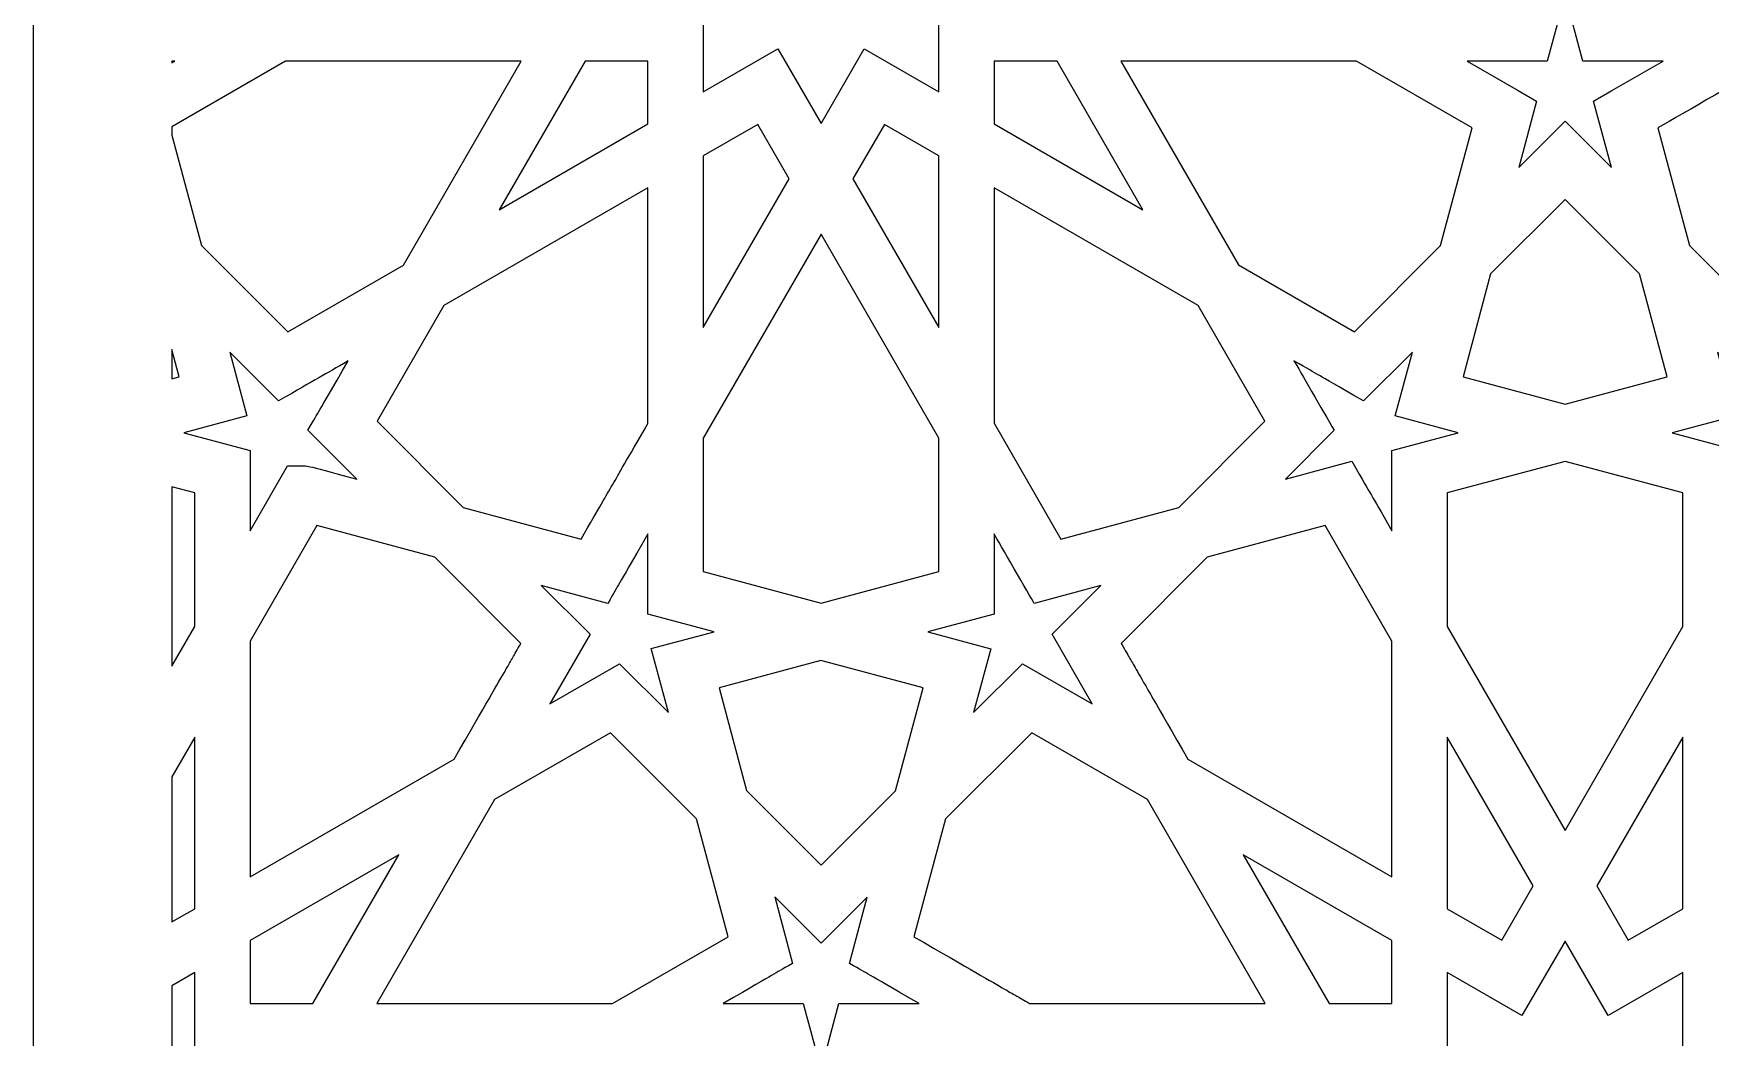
# Model space of a CAD drawing. Header units: millimetres. Extents: x -64 to 64, y -64 to 64.
# Drawn here: x -63.5 to -16.69, y -32.05 to -4.02 of the extents above; entities that cross this region are included whole.
import ezdxf

# ---------------------------------------------------------------- set-up
doc = ezdxf.new("R2010")
doc.units = ezdxf.units.MM
doc.header["$MEASUREMENT"] = 0
doc.layers.add('layer 1', color=7, linetype='Continuous')

msp = doc.modelspace()

# ---------------------------------------------------------------- linework, layer by layer
at = {"layer": 'layer 1', "color": 250}
for points, knots in [([(63.5, 63.5004), (63.5, 63.5004), (-63.5, 63.5004), (-63.5, 63.5004), (-63.5, 63.5004), (-63.5, 63.5004), (-63.5, -63.5), (-63.5, -63.5), (-63.5, -63.5), (-63.5, -63.5), (63.5, -63.5), (63.5, -63.5), (63.5, -63.5), (63.5, -57.5078), (63.5, 58.6684), (63.5, 63.5004)], [0, 0, 0, 0, 0.2, 0.2, 0.2, 0.2, 0.4, 0.4, 0.4, 0.4, 0.6, 0.6, 0.6, 0.6, 1, 1, 1, 1]), ([(-48.0957, 0.0466), (-48.0957, 0.0466), (-46.0083, 1.2506), (-46.0083, 1.2506), (-46.0083, 1.2506), (-46.0083, 1.2506), (-47.2121, 3.3341), (-47.2121, 3.3341), (-47.2121, 3.3341), (-47.2121, 3.3341), (-44.8043, 3.3341), (-44.8043, 3.3341), (-44.8043, 3.3341), (-44.8043, 3.3341), (-44.8043, 5.7422), (-44.8043, 5.7422), (-44.8043, 5.7422), (-44.8043, 5.7422), (-42.7204, 4.5381), (-42.7204, 4.5381), (-42.7204, 4.5381), (-42.7204, 4.5381), (-41.5167, 6.622), (-41.5167, 6.622), (-41.5167, 6.622), (-41.5167, 6.622), (-40.3127, 4.5381), (-40.3127, 4.5381), (-40.3127, 4.5381), (-40.3127, 4.5381), (-38.229, 5.7422), (-38.229, 5.7422), (-38.229, 5.7422), (-38.229, 5.7422), (-38.229, 3.3341), (-38.229, 3.3341), (-38.229, 3.3341), (-38.229, 3.3341), (-35.821, 3.3341), (-35.821, 3.3341), (-35.821, 3.3341), (-35.821, 3.3341), (-37.025, 1.2506), (-37.025, 1.2506), (-37.025, 1.2506), (-37.025, 1.2506), (-34.9413, 0.0466), (-34.9413, 0.0466), (-34.9413, 0.0466), (-34.9413, 0.0466), (-37.025, -1.1575), (-37.025, -1.1575), (-37.025, -1.1575), (-37.025, -1.1575), (-35.821, -3.2452), (-35.821, -3.2452), (-35.821, -3.2452), (-35.821, -3.2452), (-38.229, -3.2452), (-38.229, -3.2452), (-38.229, -3.2452), (-38.229, -3.2452), (-38.229, -5.649), (-38.229, -5.649), (-38.229, -5.649), (-38.229, -5.649), (-40.3127, -4.445), (-40.3127, -4.445), (-40.3127, -4.445), (-40.3127, -4.445), (-41.5167, -6.5327), (-41.5167, -6.5327), (-41.5167, -6.5327), (-41.5167, -6.5327), (-42.7204, -4.445), (-42.7204, -4.445), (-42.7204, -4.445), (-42.7204, -4.445), (-44.8043, -5.649), (-44.8043, -5.649), (-44.8043, -5.649), (-44.8043, -5.649), (-44.8043, -3.2452), (-44.8043, -3.2452), (-44.8043, -3.2452), (-44.8043, -3.2452), (-47.2121, -3.2452), (-47.2121, -3.2452), (-47.2121, -3.2452), (-47.2121, -3.2452), (-46.0083, -1.1575), (-46.0083, -1.1575), (-46.0083, -1.1575), (-46.0083, -1.1575), (-48.0957, 0.0466), (-48.0957, 0.0466)], [0, 0, 0, 0, 0.04, 0.04, 0.04, 0.04, 0.08, 0.08, 0.08, 0.08, 0.12, 0.12, 0.12, 0.12, 0.16, 0.16, 0.16, 0.16, 0.2, 0.2, 0.2, 0.2, 0.24, 0.24, 0.24, 0.24, 0.28, 0.28, 0.28, 0.28, 0.32, 0.32, 0.32, 0.32, 0.36, 0.36, 0.36, 0.36, 0.4, 0.4, 0.4, 0.4, 0.44, 0.44, 0.44, 0.44, 0.48, 0.48, 0.48, 0.48, 0.52, 0.52, 0.52, 0.52, 0.56, 0.56, 0.56, 0.56, 0.6, 0.6, 0.6, 0.6, 0.64, 0.64, 0.64, 0.64, 0.68, 0.68, 0.68, 0.68, 0.72, 0.72, 0.72, 0.72, 0.76, 0.76, 0.76, 0.76, 0.8, 0.8, 0.8, 0.8, 0.84, 0.84, 0.84, 0.84, 0.88, 0.88, 0.88, 0.88, 0.92, 0.92, 0.92, 0.92, 1, 1, 1, 1]), ([(-19.456, -7.7597), (-19.456, -7.7597), (-20.7486, -6.4671), (-20.7486, -6.4671), (-20.7486, -6.4671), (-20.7486, -6.4671), (-22.0412, -7.7597), (-22.0412, -7.7597), (-22.0412, -7.7597), (-22.0412, -7.7597), (-21.5434, -5.9076), (-21.5434, -5.9076), (-21.5434, -5.9076), (-21.5434, -5.9076), (-22.0567, -5.6106), (-22.0567, -5.6106), (-22.0567, -5.6106), (-22.0567, -5.6106), (-23.4844, -4.7886), (-23.4844, -4.7886), (-23.4844, -4.7886), (-23.4844, -4.7886), (-21.2464, -4.7886), (-21.2464, -4.7886), (-21.2464, -4.7886), (-21.2464, -4.7886), (-20.7486, -2.9362), (-20.7486, -2.9362), (-20.7486, -2.9362), (-20.7486, -2.9362), (-20.2547, -4.7886), (-20.2547, -4.7886), (-20.2547, -4.7886), (-20.2547, -4.7886), (-18.0128, -4.7886), (-18.0128, -4.7886), (-18.0128, -4.7886), (-18.0128, -4.7886), (-19.4405, -5.6106), (-19.4405, -5.6106), (-19.4405, -5.6106), (-19.4405, -5.6106), (-19.9535, -5.9076), (-19.9535, -5.9076), (-19.9535, -5.9076), (-19.9535, -5.9076), (-19.456, -7.7597), (-19.456, -7.7597)], [0, 0, 0, 0, 0.0769231, 0.0769231, 0.0769231, 0.0769231, 0.1538462, 0.1538462, 0.1538462, 0.1538462, 0.2307692, 0.2307692, 0.2307692, 0.2307692, 0.3076923, 0.3076923, 0.3076923, 0.3076923, 0.3846154, 0.3846154, 0.3846154, 0.3846154, 0.4615385, 0.4615385, 0.4615385, 0.4615385, 0.5384615, 0.5384615, 0.5384615, 0.5384615, 0.6153846, 0.6153846, 0.6153846, 0.6153846, 0.6923077, 0.6923077, 0.6923077, 0.6923077, 0.7692308, 0.7692308, 0.7692308, 0.7692308, 0.8461538, 0.8461538, 0.8461538, 0.8461538, 1, 1, 1, 1]), ([(-59.6412, -6.6216), (-59.6412, -6.6216), (-56.4655, -4.7886), (-56.4655, -4.7886), (-56.4655, -4.7886), (-56.4655, -4.7886), (-49.8864, -4.7886), (-49.8864, -4.7886), (-49.8864, -4.7886), (-49.8864, -4.7886), (-53.1739, -10.4839), (-53.1739, -10.4839), (-53.1739, -10.4839), (-53.1739, -10.4839), (-56.4038, -12.3479), (-56.4038, -12.3479), (-56.4038, -12.3479), (-56.4038, -12.3479), (-58.8117, -9.9399), (-58.8117, -9.9399), (-58.8117, -9.9399), (-58.8117, -9.9399), (-59.6412, -6.8531), (-59.6412, -6.8531), (-59.6412, -6.8531), (-59.6412, -6.8531), (-59.6412, -6.6216), (-59.6412, -6.6216)], [0, 0, 0, 0, 0.125, 0.125, 0.125, 0.125, 0.25, 0.25, 0.25, 0.25, 0.375, 0.375, 0.375, 0.375, 0.5, 0.5, 0.5, 0.5, 0.625, 0.625, 0.625, 0.625, 0.75, 0.75, 0.75, 0.75, 1, 1, 1, 1]), ([(-59.6412, -4.7886), (-59.6412, -4.7886), (-59.5525, -4.7886), (-59.5525, -4.7886), (-59.5525, -4.7886), (-59.5525, -4.7886), (-59.6412, -4.8387), (-59.6412, -4.8387), (-59.6412, -4.8387), (-59.6412, -4.8387), (-59.6412, -4.7886), (-59.6412, -4.7886)], [0, 0, 0, 0, 0.25, 0.25, 0.25, 0.25, 0.5, 0.5, 0.5, 0.5, 1, 1, 1, 1]), ([(-48.1034, -4.7886), (-48.1034, -4.7886), (-46.3478, -4.7886), (-46.3478, -4.7886), (-46.3478, -4.7886), (-46.3478, -4.7886), (-46.3478, -6.5405), (-46.3478, -6.5405), (-46.3478, -6.5405), (-46.3478, -6.5405), (-50.4997, -8.9366), (-50.4997, -8.9366), (-50.4997, -8.9366), (-50.4997, -8.9366), (-48.1034, -4.7886), (-48.1034, -4.7886)], [0, 0, 0, 0, 0.2, 0.2, 0.2, 0.2, 0.4, 0.4, 0.4, 0.4, 0.6, 0.6, 0.6, 0.6, 1, 1, 1, 1]), ([(-32.5333, -8.9404), (-32.5333, -8.9404), (-36.6854, -6.5405), (-36.6854, -6.5405), (-36.6854, -6.5405), (-36.6854, -6.5405), (-36.6854, -4.7886), (-36.6854, -4.7886), (-36.6854, -4.7886), (-36.6854, -4.7886), (-34.9298, -4.7886), (-34.9298, -4.7886), (-34.9298, -4.7886), (-34.9298, -4.7886), (-32.5333, -8.9404), (-32.5333, -8.9404)], [0, 0, 0, 0, 0.2, 0.2, 0.2, 0.2, 0.4, 0.4, 0.4, 0.4, 0.6, 0.6, 0.6, 0.6, 1, 1, 1, 1]), ([(-29.8593, -10.4803), (-29.8593, -10.4803), (-33.1469, -4.7886), (-33.1469, -4.7886), (-33.1469, -4.7886), (-33.1469, -4.7886), (-26.5716, -4.7886), (-26.5716, -4.7886), (-26.5716, -4.7886), (-26.5716, -4.7886), (-23.3419, -6.6523), (-23.3419, -6.6523), (-23.3419, -6.6523), (-23.3419, -6.6523), (-24.2217, -9.9399), (-24.2217, -9.9399), (-24.2217, -9.9399), (-24.2217, -9.9399), (-26.6294, -12.3479), (-26.6294, -12.3479), (-26.6294, -12.3479), (-26.6294, -12.3479), (-29.8593, -10.4803), (-29.8593, -10.4803)], [0, 0, 0, 0, 0.1428571, 0.1428571, 0.1428571, 0.1428571, 0.2857143, 0.2857143, 0.2857143, 0.2857143, 0.4285714, 0.4285714, 0.4285714, 0.4285714, 0.5714286, 0.5714286, 0.5714286, 0.5714286, 0.7142857, 0.7142857, 0.7142857, 0.7142857, 1, 1, 1, 1]), ([(-18.1557, -6.6523), (-17.4456, -6.2435), (-15.6665, -5.213), (-14.9257, -4.7886), (-14.9257, -4.7886), (-14.9257, -4.7886), (-8.3502, -4.7886), (-8.3502, -4.7886), (-8.3502, -4.7886), (-8.3502, -4.7886), (-11.6381, -10.4839), (-11.6381, -10.4839), (-11.6381, -10.4839), (-11.6381, -10.4839), (-14.8678, -12.3479), (-14.8678, -12.3479), (-14.8678, -12.3479), (-14.8678, -12.3479), (-17.2759, -9.9399), (-17.2759, -9.9399), (-17.2759, -9.9399), (-17.2759, -9.9399), (-18.1557, -6.6523), (-18.1557, -6.6523)], [0, 0, 0, 0, 0.1428571, 0.1428571, 0.1428571, 0.1428571, 0.2857143, 0.2857143, 0.2857143, 0.2857143, 0.4285714, 0.4285714, 0.4285714, 0.4285714, 0.5714286, 0.5714286, 0.5714286, 0.5714286, 0.7142857, 0.7142857, 0.7142857, 0.7142857, 1, 1, 1, 1]), ([(-42.408, -8.0761), (-42.408, -8.0761), (-44.8043, -12.2283), (-44.8043, -12.2283), (-44.8043, -12.2283), (-44.8043, -12.2283), (-44.8043, -7.4316), (-44.8043, -7.4316), (-44.8043, -7.4316), (-44.8043, -7.4316), (-43.284, -6.5557), (-43.284, -6.5557), (-43.284, -6.5557), (-43.284, -6.5557), (-42.408, -8.0761), (-42.408, -8.0761)], [0, 0, 0, 0, 0.2, 0.2, 0.2, 0.2, 0.4, 0.4, 0.4, 0.4, 0.6, 0.6, 0.6, 0.6, 1, 1, 1, 1]), ([(-38.229, -12.2283), (-38.229, -12.2283), (-40.6253, -8.0761), (-40.6253, -8.0761), (-40.6253, -8.0761), (-40.6253, -8.0761), (-39.7492, -6.5557), (-39.7492, -6.5557), (-39.7492, -6.5557), (-39.7492, -6.5557), (-38.229, -7.4316), (-38.229, -7.4316), (-38.229, -7.4316), (-38.229, -7.4316), (-38.229, -12.2283), (-38.229, -12.2283)], [0, 0, 0, 0, 0.2, 0.2, 0.2, 0.2, 0.4, 0.4, 0.4, 0.4, 0.6, 0.6, 0.6, 0.6, 1, 1, 1, 1]), ([(-46.3478, -8.3231), (-46.3478, -8.3231), (-46.3478, -14.9024), (-46.3478, -14.9024), (-46.3478, -14.9024), (-47.5633, -17.0053), (-47.1505, -16.2877), (-48.2155, -18.1321), (-48.2155, -18.1321), (-48.2155, -18.1321), (-51.5031, -17.2487), (-51.5031, -17.2487), (-51.5031, -17.2487), (-51.5031, -17.2487), (-53.9109, -14.8407), (-53.9109, -14.8407), (-53.9109, -14.8407), (-53.9109, -14.8407), (-52.0433, -11.611), (-52.0433, -11.611), (-52.0433, -11.611), (-52.0433, -11.611), (-46.3478, -8.3231), (-46.3478, -8.3231)], [0, 0, 0, 0, 0.1428571, 0.1428571, 0.1428571, 0.1428571, 0.2857143, 0.2857143, 0.2857143, 0.2857143, 0.4285714, 0.4285714, 0.4285714, 0.4285714, 0.5714286, 0.5714286, 0.5714286, 0.5714286, 0.7142857, 0.7142857, 0.7142857, 0.7142857, 1, 1, 1, 1]), ([(-34.8216, -18.1321), (-34.8216, -18.1321), (-36.6854, -14.8985), (-36.6854, -14.8985), (-36.6854, -14.8985), (-36.6854, -14.8985), (-36.6854, -8.3231), (-36.6854, -8.3231), (-36.6854, -8.3231), (-36.6854, -8.3231), (-30.9897, -11.6149), (-30.9897, -11.6149), (-30.9897, -11.6149), (-30.9897, -11.6149), (-29.1261, -14.8407), (-29.1261, -14.8407), (-29.1261, -14.8407), (-29.1261, -14.8407), (-31.5339, -17.2487), (-31.5339, -17.2487), (-31.5339, -17.2487), (-31.5339, -17.2487), (-34.8216, -18.1321), (-34.8216, -18.1321)], [0, 0, 0, 0, 0.1428571, 0.1428571, 0.1428571, 0.1428571, 0.2857143, 0.2857143, 0.2857143, 0.2857143, 0.4285714, 0.4285714, 0.4285714, 0.4285714, 0.5714286, 0.5714286, 0.5714286, 0.5714286, 0.7142857, 0.7142857, 0.7142857, 0.7142857, 1, 1, 1, 1]), ([(-22.8286, -10.7273), (-22.8286, -10.7273), (-20.7486, -8.6512), (-20.7486, -8.6512), (-20.7486, -8.6512), (-20.7486, -8.6512), (-18.669, -10.7311), (-18.669, -10.7311), (-18.669, -10.7311), (-18.669, -10.7311), (-17.8971, -13.6059), (-17.8971, -13.6059), (-17.8971, -13.6059), (-17.8971, -13.6059), (-20.7409, -14.3658), (-20.7409, -14.3658), (-20.7409, -14.3658), (-20.7409, -14.3658), (-23.5966, -13.6021), (-23.5966, -13.6021), (-23.5966, -13.6021), (-23.5966, -13.6021), (-22.8286, -10.7273), (-22.8286, -10.7273)], [0, 0, 0, 0, 0.1428571, 0.1428571, 0.1428571, 0.1428571, 0.2857143, 0.2857143, 0.2857143, 0.2857143, 0.4285714, 0.4285714, 0.4285714, 0.4285714, 0.5714286, 0.5714286, 0.5714286, 0.5714286, 0.7142857, 0.7142857, 0.7142857, 0.7142857, 1, 1, 1, 1]), ([(-44.8043, -15.3151), (-44.8043, -15.3151), (-41.5167, -9.6199), (-41.5167, -9.6199), (-41.5167, -9.6199), (-41.5167, -9.6199), (-38.229, -15.3151), (-38.229, -15.3151), (-38.229, -15.3151), (-38.229, -15.3151), (-38.229, -19.0429), (-38.229, -19.0429), (-38.229, -19.0429), (-38.229, -19.0429), (-41.5167, -19.9267), (-41.5167, -19.9267), (-41.5167, -19.9267), (-41.5167, -19.9267), (-44.8043, -19.0429), (-44.8043, -19.0429), (-44.8043, -19.0429), (-44.8043, -19.0429), (-44.8043, -15.3151), (-44.8043, -15.3151)], [0, 0, 0, 0, 0.1428571, 0.1428571, 0.1428571, 0.1428571, 0.2857143, 0.2857143, 0.2857143, 0.2857143, 0.4285714, 0.4285714, 0.4285714, 0.4285714, 0.5714286, 0.5714286, 0.5714286, 0.5714286, 0.7142857, 0.7142857, 0.7142857, 0.7142857, 1, 1, 1, 1]), ([(-59.6412, -12.8379), (-59.6412, -12.8379), (-59.4367, -13.6021), (-59.4367, -13.6021), (-59.4367, -13.6021), (-59.4367, -13.6021), (-59.6412, -13.656), (-59.6412, -13.656), (-59.6412, -13.656), (-59.6412, -13.656), (-59.6412, -12.8379), (-59.6412, -12.8379)], [0, 0, 0, 0, 0.25, 0.25, 0.25, 0.25, 0.5, 0.5, 0.5, 0.5, 1, 1, 1, 1]), ([(-58.0244, -12.9113), (-58.0244, -12.9113), (-56.6584, -14.2773), (-56.6584, -14.2773), (-56.6584, -14.2773), (-55.5781, -13.6518), (-55.405, -13.5576), (-54.7175, -13.1583), (-54.7175, -13.1583), (-55.6876, -14.8308), (-55.4589, -14.436), (-55.8403, -15.0954), (-55.8403, -15.0954), (-55.8403, -15.0954), (-54.4783, -16.4574), (-54.4783, -16.4574), (-54.4783, -16.4574), (-56.0836, -16.0292), (-55.7014, -16.087), (-56.4076, -16.087), (-56.4076, -16.087), (-56.4076, -16.087), (-57.4573, -17.9006), (-57.4573, -17.9006), (-57.4573, -17.9006), (-57.4573, -17.9006), (-57.4573, -15.6587), (-57.4573, -15.6587), (-57.4573, -15.6587), (-57.4573, -15.6587), (-59.3017, -15.1649), (-59.3017, -15.1649), (-59.3017, -15.1649), (-59.3017, -15.1649), (-57.5461, -14.6939), (-57.5461, -14.6939), (-57.5461, -14.6939), (-57.5461, -14.6939), (-58.0244, -12.9113), (-58.0244, -12.9113)], [0, 0, 0, 0, 0.0909091, 0.0909091, 0.0909091, 0.0909091, 0.1818182, 0.1818182, 0.1818182, 0.1818182, 0.2727273, 0.2727273, 0.2727273, 0.2727273, 0.3636364, 0.3636364, 0.3636364, 0.3636364, 0.4545455, 0.4545455, 0.4545455, 0.4545455, 0.5454545, 0.5454545, 0.5454545, 0.5454545, 0.6363636, 0.6363636, 0.6363636, 0.6363636, 0.7272727, 0.7272727, 0.7272727, 0.7272727, 0.8181818, 0.8181818, 0.8181818, 0.8181818, 1, 1, 1, 1]), ([(-26.6989, -15.9597), (-26.6989, -15.9597), (-28.5549, -16.4574), (-28.5549, -16.4574), (-28.5549, -16.4574), (-28.5549, -16.4574), (-27.1967, -15.0954), (-27.1967, -15.0954), (-27.1967, -15.0954), (-27.5026, -14.5602), (-28.1675, -13.4066), (-28.3158, -13.1583), (-28.3158, -13.1583), (-27.4821, -13.6366), (-27.9068, -13.3936), (-26.3747, -14.2773), (-26.3747, -14.2773), (-26.3747, -14.2773), (-25.0088, -12.9113), (-25.0088, -12.9113), (-25.0088, -12.9113), (-25.0088, -12.9113), (-25.4871, -14.6939), (-25.4871, -14.6939), (-25.4871, -14.6939), (-25.4871, -14.6939), (-23.7275, -15.1649), (-23.7275, -15.1649), (-23.7275, -15.1649), (-23.7275, -15.1649), (-25.5799, -15.6587), (-25.5799, -15.6587), (-25.5799, -15.6587), (-25.5799, -15.6587), (-25.5799, -17.9006), (-25.5799, -17.9006), (-25.5799, -17.9006), (-26.2767, -16.6927), (-26.0431, -17.1069), (-26.6989, -15.9597)], [0, 0, 0, 0, 0.0909091, 0.0909091, 0.0909091, 0.0909091, 0.1818182, 0.1818182, 0.1818182, 0.1818182, 0.2727273, 0.2727273, 0.2727273, 0.2727273, 0.3636364, 0.3636364, 0.3636364, 0.3636364, 0.4545455, 0.4545455, 0.4545455, 0.4545455, 0.5454545, 0.5454545, 0.5454545, 0.5454545, 0.6363636, 0.6363636, 0.6363636, 0.6363636, 0.7272727, 0.7272727, 0.7272727, 0.7272727, 0.8181818, 0.8181818, 0.8181818, 0.8181818, 1, 1, 1, 1]), ([(-17.7581, -15.1649), (-17.7581, -15.1649), (-16.0101, -14.6978), (-16.0101, -14.6978), (-16.0101, -14.6978), (-16.0101, -14.6978), (-16.4885, -12.9113), (-16.4885, -12.9113), (-16.4885, -12.9113), (-16.4885, -12.9113), (-15.1225, -14.2773), (-15.1225, -14.2773), (-15.1225, -14.2773), (-14.145, -13.7111), (-15.0463, -14.2325), (-13.1815, -13.1583), (-13.1815, -13.1583), (-14.1467, -14.8304), (-13.9185, -14.4357), (-14.3006, -15.0954), (-14.3006, -15.0954), (-14.3006, -15.0954), (-12.9385, -16.4574), (-12.9385, -16.4574), (-12.9385, -16.4574), (-12.9385, -16.4574), (-14.7944, -15.9597), (-14.7944, -15.9597), (-14.7944, -15.9597), (-14.7944, -15.9597), (-14.8678, -16.087), (-14.8678, -16.087), (-14.8678, -16.087), (-14.8678, -16.087), (-14.8717, -16.087), (-14.8717, -16.087), (-14.8717, -16.087), (-14.8717, -16.087), (-15.9173, -17.9006), (-15.9173, -17.9006), (-15.9173, -17.9006), (-15.9173, -17.9006), (-15.9173, -15.6587), (-15.9173, -15.6587), (-15.9173, -15.6587), (-15.9173, -15.6587), (-17.7581, -15.1649), (-17.7581, -15.1649)], [0, 0, 0, 0, 0.0769231, 0.0769231, 0.0769231, 0.0769231, 0.1538462, 0.1538462, 0.1538462, 0.1538462, 0.2307692, 0.2307692, 0.2307692, 0.2307692, 0.3076923, 0.3076923, 0.3076923, 0.3076923, 0.3846154, 0.3846154, 0.3846154, 0.3846154, 0.4615385, 0.4615385, 0.4615385, 0.4615385, 0.5384615, 0.5384615, 0.5384615, 0.5384615, 0.6153846, 0.6153846, 0.6153846, 0.6153846, 0.6923077, 0.6923077, 0.6923077, 0.6923077, 0.7692308, 0.7692308, 0.7692308, 0.7692308, 0.8461538, 0.8461538, 0.8461538, 0.8461538, 1, 1, 1, 1]), ([(-20.7486, -26.2703), (-20.7486, -26.2703), (-24.0362, -20.5747), (-24.0362, -20.5747), (-24.0362, -20.5747), (-24.0362, -20.5747), (-24.0362, -16.8434), (-24.0362, -16.8434), (-24.0362, -16.8434), (-24.0362, -16.8434), (-20.7486, -15.9635), (-20.7486, -15.9635), (-20.7486, -15.9635), (-20.7486, -15.9635), (-17.4607, -16.8434), (-17.4607, -16.8434), (-17.4607, -16.8434), (-17.4607, -16.8434), (-17.4607, -20.5747), (-17.4607, -20.5747), (-17.4607, -20.5747), (-17.4607, -20.5747), (-20.7486, -26.2703), (-20.7486, -26.2703)], [0, 0, 0, 0, 0.1428571, 0.1428571, 0.1428571, 0.1428571, 0.2857143, 0.2857143, 0.2857143, 0.2857143, 0.4285714, 0.4285714, 0.4285714, 0.4285714, 0.5714286, 0.5714286, 0.5714286, 0.5714286, 0.7142857, 0.7142857, 0.7142857, 0.7142857, 1, 1, 1, 1]), ([(-59.6412, -16.6733), (-59.6412, -16.6733), (-59.0008, -16.8434), (-59.0008, -16.8434), (-59.0008, -16.8434), (-59.0008, -16.8434), (-59.0008, -20.5747), (-59.0008, -20.5747), (-59.0008, -20.5747), (-59.0008, -20.5747), (-59.6412, -21.6863), (-59.6412, -21.6863), (-59.6412, -21.6863), (-59.6412, -21.6863), (-59.6412, -16.6733), (-59.6412, -16.6733)], [0, 0, 0, 0, 0.2, 0.2, 0.2, 0.2, 0.4, 0.4, 0.4, 0.4, 0.6, 0.6, 0.6, 0.6, 1, 1, 1, 1]), ([(-52.3018, -18.6376), (-52.3018, -18.6376), (-49.8941, -21.0457), (-49.8941, -21.0457), (-49.8941, -21.0457), (-50.3287, -21.7999), (-49.9981, -21.227), (-51.7579, -24.2753), (-51.7579, -24.2753), (-51.7579, -24.2753), (-57.4573, -27.5632), (-57.4573, -27.5632), (-57.4573, -27.5632), (-57.4573, -27.5632), (-57.4573, -20.9878), (-57.4573, -20.9878), (-57.4573, -20.9878), (-57.4573, -20.9878), (-55.5895, -17.7578), (-55.5895, -17.7578), (-55.5895, -17.7578), (-55.5895, -17.7578), (-52.3018, -18.6376), (-52.3018, -18.6376)], [0, 0, 0, 0, 0.1428571, 0.1428571, 0.1428571, 0.1428571, 0.2857143, 0.2857143, 0.2857143, 0.2857143, 0.4285714, 0.4285714, 0.4285714, 0.4285714, 0.5714286, 0.5714286, 0.5714286, 0.5714286, 0.7142857, 0.7142857, 0.7142857, 0.7142857, 1, 1, 1, 1]), ([(-31.2754, -24.2753), (-33.035, -21.2309), (-32.6606, -21.875), (-33.1392, -21.0457), (-33.1392, -21.0457), (-33.1392, -21.0457), (-30.7352, -18.6376), (-30.7352, -18.6376), (-30.7352, -18.6376), (-30.7352, -18.6376), (-27.4436, -17.7578), (-27.4436, -17.7578), (-27.4436, -17.7578), (-27.4436, -17.7578), (-25.5799, -20.9878), (-25.5799, -20.9878), (-25.5799, -20.9878), (-25.5799, -20.9878), (-25.5799, -27.5632), (-25.5799, -27.5632), (-25.5799, -27.5632), (-25.5799, -27.5632), (-31.2754, -24.2753), (-31.2754, -24.2753)], [0, 0, 0, 0, 0.1428571, 0.1428571, 0.1428571, 0.1428571, 0.2857143, 0.2857143, 0.2857143, 0.2857143, 0.4285714, 0.4285714, 0.4285714, 0.4285714, 0.5714286, 0.5714286, 0.5714286, 0.5714286, 0.7142857, 0.7142857, 0.7142857, 0.7142857, 1, 1, 1, 1]), ([(-44.5032, -20.7215), (-44.5032, -20.7215), (-46.2551, -21.1921), (-46.2551, -21.1921), (-46.2551, -21.1921), (-46.2551, -21.1921), (-45.7768, -22.9789), (-45.7768, -22.9789), (-45.7768, -22.9789), (-45.7768, -22.9789), (-47.1465, -21.6129), (-47.1465, -21.6129), (-47.1465, -21.6129), (-47.1465, -21.6129), (-49.0837, -22.7319), (-49.0837, -22.7319), (-49.0837, -22.7319), (-49.0837, -22.7319), (-47.9647, -20.791), (-47.9647, -20.791), (-47.9647, -20.791), (-47.9647, -20.791), (-49.3267, -19.4328), (-49.3267, -19.4328), (-49.3267, -19.4328), (-49.3267, -19.4328), (-47.4708, -19.9305), (-47.4708, -19.9305), (-47.4708, -19.9305), (-47.0893, -19.2719), (-47.318, -19.667), (-46.3478, -17.9895), (-46.3478, -17.9895), (-46.3478, -17.9895), (-46.3478, -20.2276), (-46.3478, -20.2276), (-46.3478, -20.2276), (-46.3478, -20.2276), (-44.5032, -20.7215), (-44.5032, -20.7215)], [0, 0, 0, 0, 0.0909091, 0.0909091, 0.0909091, 0.0909091, 0.1818182, 0.1818182, 0.1818182, 0.1818182, 0.2727273, 0.2727273, 0.2727273, 0.2727273, 0.3636364, 0.3636364, 0.3636364, 0.3636364, 0.4545455, 0.4545455, 0.4545455, 0.4545455, 0.5454545, 0.5454545, 0.5454545, 0.5454545, 0.6363636, 0.6363636, 0.6363636, 0.6363636, 0.7272727, 0.7272727, 0.7272727, 0.7272727, 0.8181818, 0.8181818, 0.8181818, 0.8181818, 1, 1, 1, 1]), ([(-33.9496, -22.7319), (-33.9496, -22.7319), (-35.8904, -21.6129), (-35.8904, -21.6129), (-35.8904, -21.6129), (-35.8904, -21.6129), (-37.2565, -22.975), (-37.2565, -22.975), (-37.2565, -22.975), (-37.2565, -22.975), (-36.7779, -21.1959), (-36.7779, -21.1959), (-36.7779, -21.1959), (-36.7779, -21.1959), (-38.5375, -20.7253), (-38.5375, -20.7253), (-38.5375, -20.7253), (-38.5375, -20.7253), (-36.6854, -20.2276), (-36.6854, -20.2276), (-36.6854, -20.2276), (-36.6854, -20.2276), (-36.6854, -17.9895), (-36.6854, -17.9895), (-36.6854, -17.9895), (-36.5642, -18.1998), (-35.6851, -19.7242), (-35.5665, -19.9305), (-35.5665, -19.9305), (-35.5665, -19.9305), (-33.7104, -19.4328), (-33.7104, -19.4328), (-33.7104, -19.4328), (-33.7104, -19.4328), (-35.0686, -20.791), (-35.0686, -20.791), (-35.0686, -20.791), (-35.0686, -20.791), (-33.9496, -22.7319), (-33.9496, -22.7319)], [0, 0, 0, 0, 0.0909091, 0.0909091, 0.0909091, 0.0909091, 0.1818182, 0.1818182, 0.1818182, 0.1818182, 0.2727273, 0.2727273, 0.2727273, 0.2727273, 0.3636364, 0.3636364, 0.3636364, 0.3636364, 0.4545455, 0.4545455, 0.4545455, 0.4545455, 0.5454545, 0.5454545, 0.5454545, 0.5454545, 0.6363636, 0.6363636, 0.6363636, 0.6363636, 0.7272727, 0.7272727, 0.7272727, 0.7272727, 0.8181818, 0.8181818, 0.8181818, 0.8181818, 1, 1, 1, 1]), ([(-43.5966, -25.1552), (-43.5966, -25.1552), (-44.3644, -22.2843), (-44.3644, -22.2843), (-44.3644, -22.2843), (-44.3644, -22.2843), (-41.5244, -21.524), (-41.5244, -21.524), (-41.5244, -21.524), (-41.5244, -21.524), (-38.6687, -22.2881), (-38.6687, -22.2881), (-38.6687, -22.2881), (-38.6687, -22.2881), (-39.4367, -25.1591), (-39.4367, -25.1591), (-39.4367, -25.1591), (-39.4367, -25.1591), (-41.5167, -27.2351), (-41.5167, -27.2351), (-41.5167, -27.2351), (-41.5167, -27.2351), (-43.5966, -25.1552), (-43.5966, -25.1552)], [0, 0, 0, 0, 0.1428571, 0.1428571, 0.1428571, 0.1428571, 0.2857143, 0.2857143, 0.2857143, 0.2857143, 0.4285714, 0.4285714, 0.4285714, 0.4285714, 0.5714286, 0.5714286, 0.5714286, 0.5714286, 0.7142857, 0.7142857, 0.7142857, 0.7142857, 1, 1, 1, 1]), ([(-59.6412, -24.7731), (-59.6412, -24.7731), (-59.0008, -23.6657), (-59.0008, -23.6657), (-59.0008, -23.6657), (-59.0008, -23.6657), (-59.0008, -28.4543), (-59.0008, -28.4543), (-59.0008, -28.4543), (-59.0008, -28.4543), (-59.6412, -28.8247), (-59.6412, -28.8247), (-59.6412, -28.8247), (-59.6412, -28.8247), (-59.6412, -24.7731), (-59.6412, -24.7731)], [0, 0, 0, 0, 0.2, 0.2, 0.2, 0.2, 0.4, 0.4, 0.4, 0.4, 0.6, 0.6, 0.6, 0.6, 1, 1, 1, 1]), ([(-47.3974, -23.5423), (-47.3974, -23.5423), (-44.9933, -25.9461), (-44.9933, -25.9461), (-44.9933, -25.9461), (-44.9933, -25.9461), (-44.1096, -29.2378), (-44.1096, -29.2378), (-44.1096, -29.2378), (-44.1096, -29.2378), (-47.3395, -31.1016), (-47.3395, -31.1016), (-47.3395, -31.1016), (-47.3395, -31.1016), (-53.9188, -31.1016), (-53.9188, -31.1016), (-53.9188, -31.1016), (-53.9188, -31.1016), (-50.6309, -25.406), (-50.6309, -25.406), (-50.6309, -25.406), (-50.6309, -25.406), (-47.3974, -23.5423), (-47.3974, -23.5423)], [0, 0, 0, 0, 0.1428571, 0.1428571, 0.1428571, 0.1428571, 0.2857143, 0.2857143, 0.2857143, 0.2857143, 0.4285714, 0.4285714, 0.4285714, 0.4285714, 0.5714286, 0.5714286, 0.5714286, 0.5714286, 0.7142857, 0.7142857, 0.7142857, 0.7142857, 1, 1, 1, 1]), ([(-38.9235, -29.2378), (-38.9235, -29.2378), (-38.0438, -25.9461), (-38.0438, -25.9461), (-38.0438, -25.9461), (-38.0438, -25.9461), (-35.6358, -23.5423), (-35.6358, -23.5423), (-35.6358, -23.5423), (-35.6358, -23.5423), (-32.4061, -25.406), (-32.4061, -25.406), (-32.4061, -25.406), (-32.4061, -25.406), (-29.1182, -31.1016), (-29.1182, -31.1016), (-29.1182, -31.1016), (-29.1182, -31.1016), (-35.6935, -31.1016), (-35.6935, -31.1016), (-35.6935, -31.1016), (-36.3779, -30.7068), (-35.7943, -31.0437), (-38.9235, -29.2378)], [0, 0, 0, 0, 0.1428571, 0.1428571, 0.1428571, 0.1428571, 0.2857143, 0.2857143, 0.2857143, 0.2857143, 0.4285714, 0.4285714, 0.4285714, 0.4285714, 0.5714286, 0.5714286, 0.5714286, 0.5714286, 0.7142857, 0.7142857, 0.7142857, 0.7142857, 1, 1, 1, 1]), ([(-24.0362, -23.6619), (-24.0362, -23.6619), (-21.6401, -27.8137), (-21.6401, -27.8137), (-21.6401, -27.8137), (-21.6401, -27.8137), (-22.516, -29.3342), (-22.516, -29.3342), (-22.516, -29.3342), (-22.516, -29.3342), (-24.0362, -28.4543), (-24.0362, -28.4543), (-24.0362, -28.4543), (-24.0362, -28.4543), (-24.0362, -23.6619), (-24.0362, -23.6619)], [0, 0, 0, 0, 0.2, 0.2, 0.2, 0.2, 0.4, 0.4, 0.4, 0.4, 0.6, 0.6, 0.6, 0.6, 1, 1, 1, 1]), ([(-17.4607, -23.6619), (-17.4607, -23.6619), (-17.4607, -28.4543), (-17.4607, -28.4543), (-17.4607, -28.4543), (-17.4607, -28.4543), (-18.9816, -29.3342), (-18.9816, -29.3342), (-18.9816, -29.3342), (-18.9816, -29.3342), (-19.8572, -27.8137), (-19.8572, -27.8137), (-19.8572, -27.8137), (-19.8572, -27.8137), (-17.4607, -23.6619), (-17.4607, -23.6619)], [0, 0, 0, 0, 0.2, 0.2, 0.2, 0.2, 0.4, 0.4, 0.4, 0.4, 0.6, 0.6, 0.6, 0.6, 1, 1, 1, 1]), ([(-57.4573, -29.3459), (-57.4573, -29.3459), (-53.3014, -26.9494), (-53.3014, -26.9494), (-53.3014, -26.9494), (-53.3014, -26.9494), (-55.7014, -31.1016), (-55.7014, -31.1016), (-55.7014, -31.1016), (-55.7014, -31.1016), (-57.4573, -31.1016), (-57.4573, -31.1016), (-57.4573, -31.1016), (-57.4573, -31.1016), (-57.4573, -29.3459), (-57.4573, -29.3459)], [0, 0, 0, 0, 0.2, 0.2, 0.2, 0.2, 0.4, 0.4, 0.4, 0.4, 0.6, 0.6, 0.6, 0.6, 1, 1, 1, 1]), ([(-29.7319, -26.9494), (-29.7319, -26.9494), (-25.5799, -29.3459), (-25.5799, -29.3459), (-25.5799, -29.3459), (-25.5799, -29.3459), (-25.5799, -31.1016), (-25.5799, -31.1016), (-25.5799, -31.1016), (-25.5799, -31.1016), (-27.3357, -31.1016), (-27.3357, -31.1016), (-27.3357, -31.1016), (-27.3357, -31.1016), (-29.7319, -26.9494), (-29.7319, -26.9494)], [0, 0, 0, 0, 0.2, 0.2, 0.2, 0.2, 0.4, 0.4, 0.4, 0.4, 0.6, 0.6, 0.6, 0.6, 1, 1, 1, 1]), ([(-42.3116, -29.9825), (-42.3116, -29.9825), (-42.8093, -28.1263), (-42.8093, -28.1263), (-42.8093, -28.1263), (-42.8093, -28.1263), (-41.5167, -29.4192), (-41.5167, -29.4192), (-41.5167, -29.4192), (-41.5167, -29.4192), (-40.2277, -28.1301), (-40.2277, -28.1301), (-40.2277, -28.1301), (-40.2277, -28.1301), (-40.7217, -29.9825), (-40.7217, -29.9825), (-40.7217, -29.9825), (-40.0629, -30.359), (-40.4581, -30.1315), (-38.7806, -31.1016), (-38.7806, -31.1016), (-38.7806, -31.1016), (-41.0227, -31.1016), (-41.0227, -31.1016), (-41.0227, -31.1016), (-41.0227, -31.1016), (-41.5167, -32.9499), (-41.5167, -32.9499), (-41.5167, -32.9499), (-41.5167, -32.9499), (-42.0145, -31.1016), (-42.0145, -31.1016), (-42.0145, -31.1016), (-42.0145, -31.1016), (-44.2524, -31.1016), (-44.2524, -31.1016), (-44.2524, -31.1016), (-42.5735, -30.1304), (-42.9678, -30.3572), (-42.3116, -29.9825)], [0, 0, 0, 0, 0.0909091, 0.0909091, 0.0909091, 0.0909091, 0.1818182, 0.1818182, 0.1818182, 0.1818182, 0.2727273, 0.2727273, 0.2727273, 0.2727273, 0.3636364, 0.3636364, 0.3636364, 0.3636364, 0.4545455, 0.4545455, 0.4545455, 0.4545455, 0.5454545, 0.5454545, 0.5454545, 0.5454545, 0.6363636, 0.6363636, 0.6363636, 0.6363636, 0.7272727, 0.7272727, 0.7272727, 0.7272727, 0.8181818, 0.8181818, 0.8181818, 0.8181818, 1, 1, 1, 1]), ([(-19.5449, -40.4245), (-19.5449, -40.4245), (-20.7486, -42.5118), (-20.7486, -42.5118), (-20.7486, -42.5118), (-20.7486, -42.5118), (-21.9527, -40.4245), (-21.9527, -40.4245), (-21.9527, -40.4245), (-21.9527, -40.4245), (-24.0362, -41.6282), (-24.0362, -41.6282), (-24.0362, -41.6282), (-24.0362, -41.6282), (-24.0362, -39.2243), (-24.0362, -39.2243), (-24.0362, -39.2243), (-24.0362, -39.2243), (-26.4442, -39.2243), (-26.4442, -39.2243), (-26.4442, -39.2243), (-26.4442, -39.2243), (-25.2402, -37.1366), (-25.2402, -37.1366), (-25.2402, -37.1366), (-25.2402, -37.1366), (-27.324, -35.9329), (-27.324, -35.9329), (-27.324, -35.9329), (-27.324, -35.9329), (-25.2402, -34.7289), (-25.2402, -34.7289), (-25.2402, -34.7289), (-25.2402, -34.7289), (-26.4442, -32.645), (-26.4442, -32.645), (-26.4442, -32.645), (-26.4442, -32.645), (-24.0362, -32.645), (-24.0362, -32.645), (-24.0362, -32.645), (-24.0362, -32.645), (-24.0362, -30.2373), (-24.0362, -30.2373), (-24.0362, -30.2373), (-24.0362, -30.2373), (-21.9527, -31.4409), (-21.9527, -31.4409), (-21.9527, -31.4409), (-21.9527, -31.4409), (-20.7486, -29.3575), (-20.7486, -29.3575), (-20.7486, -29.3575), (-20.7486, -29.3575), (-19.5449, -31.4409), (-19.5449, -31.4409), (-19.5449, -31.4409), (-19.5449, -31.4409), (-17.4607, -30.2373), (-17.4607, -30.2373), (-17.4607, -30.2373), (-17.4607, -30.2373), (-17.4607, -32.645), (-17.4607, -32.645), (-17.4607, -32.645), (-17.4607, -32.645), (-15.053, -32.645), (-15.053, -32.645), (-15.053, -32.645), (-15.053, -32.645), (-16.2571, -34.7289), (-16.2571, -34.7289), (-16.2571, -34.7289), (-16.2571, -34.7289), (-14.1736, -35.9329), (-14.1736, -35.9329), (-14.1736, -35.9329), (-14.1736, -35.9329), (-16.2571, -37.1366), (-16.2571, -37.1366), (-16.2571, -37.1366), (-16.2571, -37.1366), (-15.053, -39.2243), (-15.053, -39.2243), (-15.053, -39.2243), (-15.053, -39.2243), (-17.4607, -39.2243), (-17.4607, -39.2243), (-17.4607, -39.2243), (-17.4607, -39.2243), (-17.4607, -41.6282), (-17.4607, -41.6282), (-17.4607, -41.6282), (-17.4607, -41.6282), (-19.5449, -40.4245), (-19.5449, -40.4245)], [0, 0, 0, 0, 0.04, 0.04, 0.04, 0.04, 0.08, 0.08, 0.08, 0.08, 0.12, 0.12, 0.12, 0.12, 0.16, 0.16, 0.16, 0.16, 0.2, 0.2, 0.2, 0.2, 0.24, 0.24, 0.24, 0.24, 0.28, 0.28, 0.28, 0.28, 0.32, 0.32, 0.32, 0.32, 0.36, 0.36, 0.36, 0.36, 0.4, 0.4, 0.4, 0.4, 0.44, 0.44, 0.44, 0.44, 0.48, 0.48, 0.48, 0.48, 0.52, 0.52, 0.52, 0.52, 0.56, 0.56, 0.56, 0.56, 0.6, 0.6, 0.6, 0.6, 0.64, 0.64, 0.64, 0.64, 0.68, 0.68, 0.68, 0.68, 0.72, 0.72, 0.72, 0.72, 0.76, 0.76, 0.76, 0.76, 0.8, 0.8, 0.8, 0.8, 0.84, 0.84, 0.84, 0.84, 0.88, 0.88, 0.88, 0.88, 0.92, 0.92, 0.92, 0.92, 1, 1, 1, 1]), ([(-59.6412, -30.6077), (-59.6412, -30.6077), (-59.0008, -30.2373), (-59.0008, -30.2373), (-59.0008, -30.2373), (-59.0008, -30.2373), (-59.0008, -32.645), (-59.0008, -32.645), (-59.0008, -32.645), (-59.0008, -32.645), (-56.589, -32.645), (-56.589, -32.645), (-56.589, -32.645), (-56.589, -32.645), (-57.793, -34.7289), (-57.793, -34.7289), (-57.793, -34.7289), (-57.793, -34.7289), (-55.7091, -35.9329), (-55.7091, -35.9329), (-55.7091, -35.9329), (-55.7091, -35.9329), (-57.793, -37.1366), (-57.793, -37.1366), (-57.793, -37.1366), (-57.793, -37.1366), (-56.589, -39.2243), (-56.589, -39.2243), (-56.589, -39.2243), (-56.589, -39.2243), (-59.0008, -39.2243), (-59.0008, -39.2243), (-59.0008, -39.2243), (-59.0008, -39.2243), (-59.0008, -41.6282), (-59.0008, -41.6282), (-59.0008, -41.6282), (-59.0008, -41.6282), (-59.6412, -41.2578), (-59.6412, -41.2578), (-59.6412, -41.2578), (-59.6412, -41.2578), (-59.6412, -30.6077), (-59.6412, -30.6077)], [0, 0, 0, 0, 0.0833333, 0.0833333, 0.0833333, 0.0833333, 0.1666667, 0.1666667, 0.1666667, 0.1666667, 0.25, 0.25, 0.25, 0.25, 0.3333333, 0.3333333, 0.3333333, 0.3333333, 0.4166667, 0.4166667, 0.4166667, 0.4166667, 0.5, 0.5, 0.5, 0.5, 0.5833333, 0.5833333, 0.5833333, 0.5833333, 0.6666667, 0.6666667, 0.6666667, 0.6666667, 0.75, 0.75, 0.75, 0.75, 0.8333333, 0.8333333, 0.8333333, 0.8333333, 1, 1, 1, 1])]:
    msp.add_open_spline(points, degree=3, knots=knots, dxfattribs=at)

doc.saveas('drawing.dxf')
